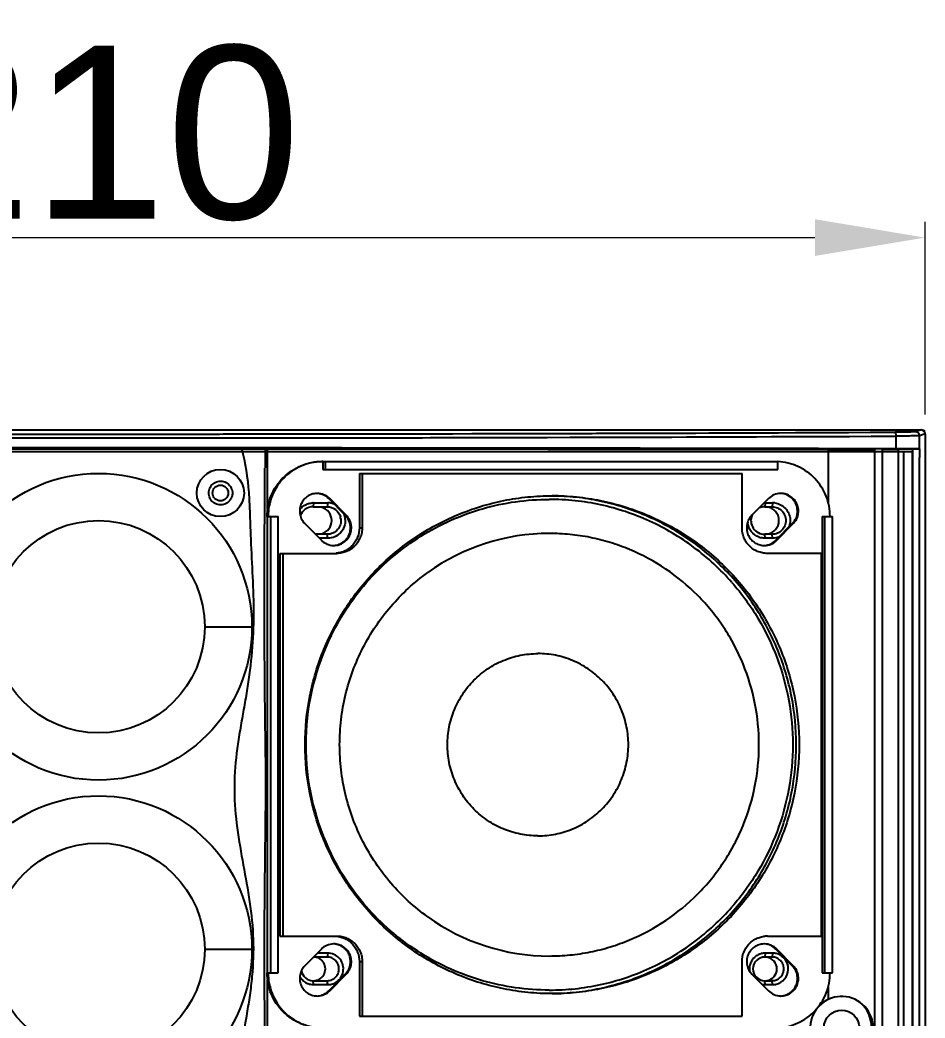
# Model space of a CAD drawing. Header units: millimetres. Extents: x -25011 to 3905, y -2 to 3370.
# Drawn here: x 1757 to 1872.1, y 872 to 998.9 of the extents above; entities that cross this region are included whole.
import ezdxf

# ---------------------------------------------------------------- set-up
doc = ezdxf.new("R2010")
doc.units = ezdxf.units.MM
doc.layers.add('02___PRT_ALL_AXES', color=7, linetype='Continuous')
doc.layers.add('dim', color=252, linetype='Continuous', lineweight=9)
doc.styles.get("Standard").update_dxf_attribs({"font": 'arial.ttf'})
doc.dimstyles.new('ISO-30', dxfattribs={"dimtxt": 22, "dimasz": 14, "dimexe": 2, "dimexo": 2, "dimgap": 2, "dimtad": 1, "dimtoh": 1, "dimdec": 1, "dimdsep": 46, "dimtxsty": 'Standard', "dimcen": 0, "dimclrd": 256, "dimclre": 256, "dimclrt": 256, "dimadec": 0, "dimazin": 0, "dimtfac": 1, "dimtdec": 1, "dimtmove": 0, "dimatfit": 3, "dimfxl": 1, "dimlwd": -1, "dimlwe": -1, "dimarcsym": 0})

# ---------------------------------------------------------------- blocks, each defined once
blk = doc.blocks.new('*D42')
at = {"layer": 'Defpoints', "color": 0, "transparency": 16777216}
for p in [(1872.09, 971.21), (1661.98, 946.74), (1872.09, 946.74)]:
    blk.add_point(p, dxfattribs=at)
at = {"layer": 'dim', "transparency": 16777216}
for p, q in [((1661.98, 948.74), (1661.98, 973.21)), ((1872.09, 948.74), (1872.09, 973.21)), ((1675.98, 971.21), (1858.09, 971.21))]:
    blk.add_line(p, q, dxfattribs=at)
for points in [[(1675.98, 973.55), (1675.98, 968.88), (1661.98, 971.21)], [(1858.09, 973.55), (1858.09, 968.88), (1872.09, 971.21)]]:
    blk.add_solid(points, dxfattribs=at)
at = {"layer": 'dim', "transparency": 16777216, "insert": (1767.04, 984.45), "char_height": 22, "attachment_point": 5}
blk.add_mtext('210', dxfattribs=at)

msp = doc.modelspace()

# ---------------------------------------------------------------- linework, layer by layer
at = {"color": 7, "linetype": 'Continuous'}
for p, q in [((1662.377, 946.767), (1871.588, 946.767)), ((1678.489, 946.767), (1871.588, 946.767)), ((1871.588, 946.767), (1870.866, 946.527)), ((1871.588, 946.767), (1870.866, 946.527)), ((1871.754, 946.738), (1871.983, 946.738)), ((1871.754, 946.738), (1871.983, 946.738)), ((1871.983, 946.738), (1871.983, 946.572)), ((1871.983, 946.738), (1871.983, 946.572)), ((1868.416, 944.356), (1868.416, 945.971)), ((1868.416, 944.356), (1868.416, 945.971)), ((1872.089, 946.268), (1871.366, 946.027)), ((1872.089, 946.268), (1871.366, 946.027)), ((1871.366, 944.349), (1871.366, 946.027)), ((1871.366, 944.324), (1871.366, 946.027)), ((1872.089, 946.268), (1872.089, 651.208)), ((1872.089, 946.268), (1872.089, 781.617)), ((1785.167, 944.421), (1748.798, 944.421)), ((1788.483, 944.36), (1788.183, 944.397)), ((1788.483, 936.654), (1788.483, 944.36)), ((1788.483, 944.36), (1859.771, 944.284)), ((1859.771, 944.284), (1859.771, 937.549)), ((1859.771, 944.284), (1865.661, 944.284)), ((1865.661, 944.31), (1865.661, 789.362)), ((1866.661, 788.205), (1866.661, 944.31)), ((1868.661, 944.267), (1866.661, 944.267)), ((1870.526, 944.324), (1868.661, 944.308)), ((1868.661, 944.308), (1868.661, 785.836)), ((1870.526, 653.151), (1870.526, 944.351)), ((1870.526, 783.565), (1870.526, 944.324)), ((1871.366, 944.324), (1871.379, 944.321)), ((1871.379, 944.348), (1871.379, 943.467)), ((1871.379, 944.321), (1871.379, 943.467)), ((1870.46, 943.988), (1663.505, 943.988)), ((1869.354, 943.988), (1869.354, 653.488)), ((1870.461, 943.988), (1870.461, 653.488)), ((1871.379, 943.467), (1871.379, 943.267)), ((1871.379, 943.467), (1871.379, 943.267)), ((1871.379, 654.009), (1871.379, 943.267)), ((1871.379, 782.507), (1871.379, 943.267)), ((1788.129, 939.74), (1788.15, 941.905)), ((1795.492, 942.738), (1795.492, 941.738)), ((1795.492, 942.738), (1853.365, 942.738)), ((1795.492, 941.738), (1853.365, 941.738)), ((1795.797, 942.738), (1795.797, 941.738)), ((1853.365, 941.738), (1853.365, 942.738)), ((1798.362, 935.906), (1796.256, 938.027)), ((1796.378, 938.027), (1796.256, 938.027)), ((1798.484, 935.906), (1796.378, 938.027)), ((1852.174, 938.027), (1850.069, 935.906)), ((1794.333, 937.488), (1794.272, 936.988)), ((1794.272, 936.988), (1796.072, 936.988)), ((1794.333, 937.488), (1796.133, 937.488)), ((1796.133, 937.488), (1796.072, 936.988)), ((1851.761, 937.488), (1851.7, 936.988)), ((1851.7, 936.988), (1852.647, 936.988)), ((1851.761, 937.488), (1852.708, 937.488)), ((1852.708, 937.488), (1852.647, 936.988)), ((1788.423, 935.738), (1788.423, 877.738)), ((1788.423, 935.738), (1789.842, 935.738)), ((1788.849, 935.738), (1788.849, 877.738)), ((1789.842, 877.738), (1789.842, 935.738)), ((1798.484, 935.906), (1798.362, 935.906)), ((1859.015, 935.738), (1859.015, 877.738)), ((1859.015, 935.738), (1860.312, 935.738)), ((1859.32, 935.738), (1859.32, 877.738)), ((1860.312, 877.738), (1860.312, 935.738)), ((1793.22, 934.845), (1795.325, 932.724)), ((1853.105, 932.724), (1855.21, 934.845)), ((1853.227, 932.724), (1855.332, 934.845)), ((1855.332, 934.845), (1855.21, 934.845)), ((1796.072, 933.488), (1794.567, 933.488)), ((1796.133, 932.988), (1795.063, 932.988)), ((1796.133, 932.988), (1796.072, 933.488)), ((1851.761, 932.988), (1851.7, 933.488)), ((1852.647, 933.488), (1851.7, 933.488)), ((1852.708, 932.988), (1851.761, 932.988)), ((1852.708, 932.988), (1852.647, 933.488)), ((1853.227, 932.724), (1853.105, 932.724)), ((1788.079, 925.237), (1788.101, 931.713)), ((1780.483, 921.738), (1786.482, 921.738)), ((1788.227, 906.662), (1788.137, 913.909)), ((1788.252, 903.569), (1788.227, 906.662)), ((1780.483, 880.738), (1786.482, 880.738)), ((1795.325, 880.752), (1793.22, 878.63)), ((1853.227, 880.752), (1853.105, 880.752)), ((1855.21, 878.63), (1853.105, 880.752)), ((1855.332, 878.63), (1853.227, 880.752)), ((1796.072, 879.738), (1794.333, 879.738)), ((1796.133, 880.238), (1794.815, 880.238)), ((1796.133, 880.238), (1796.072, 879.738)), ((1851.761, 880.238), (1851.7, 879.738)), ((1852.647, 879.738), (1851.7, 879.738)), ((1852.708, 880.238), (1851.761, 880.238)), ((1852.708, 880.238), (1852.647, 879.738)), ((1855.332, 878.63), (1855.21, 878.63)), ((1788.423, 877.738), (1789.842, 877.738)), ((1796.256, 875.448), (1798.362, 877.57)), ((1796.378, 875.448), (1798.484, 877.57)), ((1798.484, 877.57), (1798.362, 877.57)), ((1850.069, 877.57), (1852.174, 875.448)), ((1859.015, 877.738), (1860.312, 877.738)), ((1788.483, 832.333), (1788.483, 876.821)), ((1794.333, 876.238), (1794.272, 876.738)), ((1794.272, 876.738), (1796.072, 876.738)), ((1794.333, 876.238), (1796.133, 876.238)), ((1796.133, 876.238), (1796.072, 876.738)), ((1851.7, 876.738), (1852.647, 876.738)), ((1851.761, 876.238), (1851.7, 876.738)), ((1851.761, 876.238), (1852.708, 876.238)), ((1852.708, 876.238), (1852.647, 876.738)), ((1859.771, 875.927), (1859.771, 874.353)), ((1796.378, 875.448), (1796.256, 875.448)), ((1788.206, 867.609), (1788.14, 872.635))]:
    msp.add_line(p, q, dxfattribs=at)
for points in [[(1788.101, 931.713), (1788.118, 937.803), (1788.129, 939.74)], [(1788.137, 913.909), (1788.112, 916.242), (1788.093, 918.54), (1788.081, 920.808), (1788.077, 923.039), (1788.079, 925.237)], [(1788.14, 872.635), (1788.104, 875.82), (1788.084, 878.991), (1788.081, 882.105), (1788.098, 885.087), (1788.111, 886.481)]]:
    msp.add_lwpolyline(points, dxfattribs=at)
for centre, radius in [((1782.483, 938.738), 3), ((1766.983, 921.738), 19.5), ((1782.483, 938.738), 1), ((1766.983, 921.738), 13.5), ((1766.983, 880.738), 19.5), ((1766.983, 880.738), 13.5), ((1861.483, 870.738), 2.25)]:
    msp.add_circle(centre, radius, dxfattribs=at)
for centre, radius, start, end in [((1766.983, 22845.202), 21899.466, 269.7346189, 270.2653811), ((1766.983, 22789.369), 21843.133, 269.7342769, 270.2657231), ((1766.983, 22789.369), 21843.133, 269.7682561, 270.2657231), ((1766.983, 22845.202), 21899.466, 269.7693944, 270.2653811), ((1870.866, 946.027), 0.5, 0.01051, 89.91964), ((1870.866, 946.027), 0.5, 0.01051, 89.91964), ((2995.67, 931.596), 1207.555, 179.392628, 179.509596), ((1795.492, 935.875), 6.862, 90.00026, 91.0171), ((1794.799, 936.48), 2.207, 89.99825, 91.58191), ((1794.798, 936.461), 2.225, 44.73216, 89.96392), ((1794.675, 936.461), 2.226, 44.73957, 84.94625), ((1853.755, 936.461), 2.225, 91.61122, 135.26531), ((1853.753, 936.479), 2.207, 90.00272, 91.58618), ((1794.272, 935.238), 1.75, 90, 159.07487), ((1794.295, 935.622), 1.867, 88.84208, 91.59196), ((1796.132, 935.28), 2.208, 83.09277, 89.98141), ((1796.129, 935.252), 2.236, 68.43906, 83.10022), ((1851.7, 935.238), 1.75, 90, 113.97888), ((1851.723, 935.622), 1.867, 88.84208, 91.59196), ((1852.707, 935.28), 2.208, 83.09277, 89.98141), ((1796.035, 935.236), 1.773, 7.46876, 14.86799), ((1796.089, 935.235), 2.277, 3.38495, 21.33129), ((1851.7, 935.238), 1.75, 156.66423, 270), ((1796.906, 934.29), 2.225, 224.73469, 268.38878), ((1824.319, 907.074), 26.527, 90.02016, 125.69453), ((1851.774, 935.241), 2.257, 249.77647, 256.31099), ((1851.646, 934.29), 2.225, 270.03608, 315.26784), ((1851.524, 934.291), 2.226, 275.05375, 315.26043), ((1852.715, 935.189), 2.2, 290.11141, 291.61642), ((1796.905, 934.272), 2.207, 268.41382, 269.99728), ((1851.648, 934.272), 2.207, 268.41809, 270.00175), ((1824.629, 906.781), 31.284, 153.79186, 155.14698), ((1824.745, 906.738), 31.408, 155.16434, 204.83566), ((1824.629, 906.694), 31.284, 204.85302, 206.20814), ((1824.319, 906.402), 26.527, 234.30547, 269.97984), ((1796.906, 879.185), 2.225, 91.61122, 135.26531), ((1796.905, 879.204), 2.207, 90.00272, 91.58618), ((1851.648, 879.204), 2.207, 89.99825, 91.58191), ((1851.646, 879.186), 2.225, 44.73216, 89.96392), ((1851.524, 879.185), 2.226, 44.73957, 84.94625), ((1851.7, 878.238), 1.5, 90, 270), ((1852.706, 878.256), 1.982, 76.46616, 89.94278), ((1851.774, 878.237), 2.013, 183.56486, 189.17678), ((1852.669, 878.238), 2.024, 356.68567, 9.88222), ((1794.272, 878.238), 1.5, 188.38734, 270), ((1796.128, 878.223), 1.986, 283.59389, 330.27321), ((1794.302, 877.903), 1.665, 268.07638, 271.08287), ((1796.131, 878.22), 1.982, 270.05728, 283.53239), ((1851.73, 877.903), 1.665, 268.07638, 271.08287), ((1852.706, 878.22), 1.982, 270.05728, 283.53239), ((1794.799, 876.996), 2.207, 268.41809, 270.00175), ((1794.798, 877.014), 2.225, 270.03608, 315.26784), ((1794.675, 877.015), 2.226, 275.05375, 315.26043), ((1853.755, 877.014), 2.225, 224.73469, 268.38878), ((1853.753, 876.996), 2.207, 268.41382, 269.99728), ((1861.483, 870.738), 4, 144.03264, 136.54623), ((1860.996, 870.735), 4.308, 359.96372, 48.60736)]:
    msp.add_arc(centre, radius, start, end, dxfattribs=at)
for centre, major_axis, ratio, start_param, end_param in [((1871.588, 946.267), (0.475, 0.158), 0.9984779, -0.3210504, 1.2488326), ((1871.588, 946.267), (0.475, 0.158), 0.9984779, -0.3210504, 1.2488326), ((1766.983, 941.083), (388.5, 0), 0.0087269, 1.2987351, 1.8428576), ((1766.983, 941.083), (388.5, 0), 0.0087269, 1.3066463, 1.7979872), ((1867.371, 944.322), (4, 0), 0.0087269, 0.0523599, 1.3066463), ((1870.88, 944.321), (0.5, 0), 0.0087269, 0.0523599, 2.3561945), ((1794.873, 935.238), (1.763, 0), 0.9925462, -1.3048311, 1.3048311), ((1851.748, 935.238), (1.763, 0), 0.9925462, 4.8475433, 7.7188273), ((1794.32, 878.238), (-1.511, 0), 0.9925462, 7.8539816, 10.9955743), ((1851.748, 878.238), (-1.511, 0), 0.9925462, 7.9907049, 10.858851)]:
    msp.add_ellipse(centre, major_axis=major_axis, ratio=ratio, start_param=start_param, end_param=end_param, dxfattribs=at)
msp.add_open_spline([(1678.489, 946.767), (1684.825, 931.395), (1704.514, 888.768), (1755.198, 834.694), (1830.645, 825.866), (1859.731, 797.183), (1872.089, 781.617)], degree=3, knots=[26.4710258, 26.4710258, 26.4710258, 26.4710258, 76.4339837, 167.3124794, 232.9894583, 291.0345619, 291.0345619, 291.0345619, 291.0345619])
for points, knots in [([(1870.866, 946.527), (1870.844, 946.519), (1870.766, 946.517), (1870.613, 946.505), (1870.379, 946.499), (1870.071, 946.49), (1869.698, 946.484), (1869.095, 946.476), (1868.618, 946.472), (1868.285, 946.471)], [0, 0, 0, 0, 0.027978, 0.0883193, 0.1796747, 0.299762, 0.445615, 0.613697, 1, 1, 1, 1]), ([(1870.866, 946.527), (1870.844, 946.519), (1870.766, 946.517), (1870.613, 946.505), (1870.379, 946.499), (1870.071, 946.49), (1869.698, 946.484), (1869.095, 946.476), (1868.618, 946.472), (1868.285, 946.471)], [0, 0, 0, 0, 0.027978, 0.0883193, 0.1796747, 0.299762, 0.445615, 0.613697, 1, 1, 1, 1]), ([(1868.416, 945.971), (1868.415, 946.089), (1868.4, 946.25), (1868.351, 946.414), (1868.306, 946.47), (1868.285, 946.471)], [0, 0, 0, 0, 0.6614319, 0.8802085, 1, 1, 1, 1]), ([(1868.416, 945.971), (1868.415, 946.089), (1868.4, 946.25), (1868.351, 946.414), (1868.306, 946.47), (1868.285, 946.471)], [0, 0, 0, 0, 0.6614319, 0.8802085, 1, 1, 1, 1]), ([(1871.366, 946.027), (1871.339, 946.019), (1871.251, 946.017), (1871.076, 946.005), (1870.808, 945.999), (1870.457, 945.99), (1870.03, 945.984), (1869.341, 945.976), (1868.796, 945.973), (1868.416, 945.971)], [0, 0, 0, 0, 0.0279209, 0.0882511, 0.1796046, 0.2996972, 0.4455625, 0.6136601, 1, 1, 1, 1]), ([(1871.366, 946.027), (1871.339, 946.019), (1871.251, 946.017), (1871.076, 946.005), (1870.808, 945.999), (1870.457, 945.99), (1870.03, 945.984), (1869.341, 945.976), (1868.796, 945.973), (1868.416, 945.971)], [0, 0, 0, 0, 0.0279209, 0.0882511, 0.1796046, 0.2996972, 0.4455625, 0.6136601, 1, 1, 1, 1]), ([(1785.167, 944.421), (1785.536, 944.421), (1786.222, 944.42), (1787.034, 944.417), (1787.574, 944.411), (1787.862, 944.408), (1788.055, 944.402), (1788.152, 944.401), (1788.183, 944.397)], [0, 0, 0, 0, 0.3666879, 0.6826777, 0.8075307, 0.9041456, 0.9690797, 1, 1, 1, 1]), ([(1788.423, 935.738), (1788.423, 936.195), (1788.512, 937.112), (1788.91, 938.433), (1789.556, 939.651), (1790.425, 940.719), (1791.485, 941.595), (1792.694, 942.246), (1794.005, 942.647), (1794.916, 942.738), (1795.37, 942.738)], [0, 0, 0, 0, 0.1254582, 0.2508469, 0.3761068, 0.5011984, 0.6261076, 0.750848, 0.875459, 1, 1, 1, 1]), ([(1795.37, 942.737), (1794.921, 942.729), (1794.022, 942.625), (1792.731, 942.209), (1791.544, 941.551), (1790.505, 940.674), (1789.653, 939.612), (1789.021, 938.404), (1788.632, 937.097), (1788.544, 936.19), (1788.544, 935.738)], [0, 0, 0, 0, 0.1245559, 0.2491629, 0.3739065, 0.4988173, 0.6239089, 0.7491654, 0.8745494, 1, 1, 1, 1]), ([(1860.008, 935.738), (1860.008, 936.182), (1859.923, 937.074), (1859.547, 938.361), (1858.936, 939.553), (1858.111, 940.607), (1857.102, 941.484), (1855.947, 942.152), (1854.686, 942.587), (1853.806, 942.711), (1853.364, 942.731)], [0, 0, 0, 0, 0.1254399, 0.250818, 0.3760701, 0.5011626, 0.6260768, 0.7508258, 0.8754305, 1, 1, 1, 1]), ([(1781.005, 938.738), (1781.005, 938.809), (1781.025, 939.1), (1781.134, 939.385), (1781.256, 939.569)], [0, 0, 0, 0, 0.244575, 1, 1, 1, 1]), ([(1781.256, 939.569), (1781.394, 939.776), (1781.775, 940.119), (1782.508, 940.296), (1783.241, 940.118), (1783.622, 939.774), (1783.76, 939.565)], [0, 0, 0, 0, 0.2550482, 0.4993296, 0.7442419, 1, 1, 1, 1]), ([(1783.76, 939.565), (1783.801, 939.503), (1783.944, 939.249), (1784.01, 938.954), (1784.009, 938.738)], [0, 0, 0, 0, 0.2573778, 1, 1, 1, 1]), ([(1781.254, 937.91), (1781.213, 937.973), (1781.071, 938.226), (1781.005, 938.522), (1781.005, 938.738)], [0, 0, 0, 0, 0.257401, 1, 1, 1, 1]), ([(1783.758, 937.907), (1783.62, 937.7), (1783.24, 937.357), (1782.507, 937.179), (1781.773, 937.357), (1781.392, 937.702), (1781.254, 937.91)], [0, 0, 0, 0, 0.2550182, 0.4992901, 0.74421, 1, 1, 1, 1]), ([(1784.01, 938.738), (1784.01, 938.666), (1783.989, 938.375), (1783.88, 938.091), (1783.758, 937.907)], [0, 0, 0, 0, 0.244597, 1, 1, 1, 1]), ([(1786.083, 938.787), (1786.141, 937.996), (1786.214, 936.412), (1786.313, 933.241), (1786.493, 929.281), (1786.754, 924.529), (1786.651, 919.766), (1786.205, 915.822), (1785.703, 912.69), (1785.281, 910.349), (1784.87, 908.005), (1784.415, 904.865), (1784.133, 900.896), (1784.546, 896.14), (1785.382, 891.455), (1786.254, 886.777), (1786.766, 882.034), (1786.615, 878.058), (1786.234, 874.907), (1785.718, 871.776), (1784.97, 867.883), (1784.521, 864.738), (1784.389, 863.158)], [0, 0, 0, 0, 0.0312452, 0.062495, 0.1249829, 0.1874722, 0.2499684, 0.3124585, 0.3437102, 0.37495, 0.4061926, 0.4374681, 0.4999653, 0.5624625, 0.6249702, 0.6874845, 0.7499712, 0.8124904, 0.8437582, 0.8749967, 0.937516, 1, 1, 1, 1]), ([(1794.738, 938.685), (1794.522, 938.679), (1794.089, 938.603), (1793.502, 938.307), (1793.023, 937.853), (1792.695, 937.28), (1792.543, 936.637), (1792.581, 935.976), (1792.805, 935.354), (1793.067, 934.999), (1793.22, 934.845)], [0, 0, 0, 0, 0.1244526, 0.2490655, 0.37393, 0.4990555, 0.6243642, 0.7497238, 0.8749647, 1, 1, 1, 1]), ([(1796.561, 920.597), (1797.196, 921.889), (1798.648, 924.386), (1801.318, 927.792), (1804.43, 930.793), (1807.925, 933.332), (1811.735, 935.359), (1815.786, 936.835), (1820.001, 937.733), (1822.869, 937.934), (1824.3, 937.934)], [0, 0, 0, 0, 0.1253976, 0.2506746, 0.3758228, 0.5008433, 0.625748, 0.7505556, 0.8752967, 1, 1, 1, 1]), ([(1847.533, 927.36), (1846.81, 928.187), (1845.276, 929.765), (1842.738, 931.872), (1839.993, 933.698), (1837.072, 935.221), (1834.007, 936.423), (1830.833, 937.291), (1827.585, 937.816), (1825.395, 937.934), (1824.3, 937.934)], [0, 0, 0, 0, 0.1252844, 0.25047, 0.37556, 0.5005641, 0.6254947, 0.7503571, 0.8752043, 1, 1, 1, 1]), ([(1855.332, 934.845), (1855.487, 935.001), (1855.686, 935.272), (1855.863, 935.676), (1855.981, 936.102), (1856.008, 936.66), (1855.873, 937.202), (1855.676, 937.597), (1855.423, 937.958), (1855.012, 938.334), (1854.412, 938.621), (1853.972, 938.686), (1853.753, 938.686)], [0, 0, 0, 0, 0.1249597, 0.1876954, 0.2504614, 0.375744, 0.5009697, 0.5636862, 0.6263429, 0.7511125, 0.8756318, 1, 1, 1, 1]), ([(1855.21, 934.845), (1855.359, 934.995), (1855.616, 935.34), (1855.841, 935.943), (1855.89, 936.586), (1855.758, 937.216), (1855.457, 937.784), (1855.009, 938.245), (1854.452, 938.562), (1854.035, 938.659), (1853.825, 938.678)], [0, 0, 0, 0, 0.1250156, 0.2502365, 0.3755786, 0.5008827, 0.6260198, 0.7509076, 0.8755426, 1, 1, 1, 1]), ([(1792.572, 936.639), (1792.7, 936.8), (1793.006, 937.09), (1793.378, 937.284), (1793.573, 937.356)], [0, 0, 0, 0, 0.4983042, 1, 1, 1, 1]), ([(1793.573, 937.356), (1793.628, 937.376), (1793.845, 937.446), (1794.073, 937.483), (1794.243, 937.487)], [0, 0, 0, 0, 0.2537103, 1, 1, 1, 1]), ([(1796.072, 936.988), (1796.444, 936.988), (1797.212, 936.73), (1797.653, 936.052), (1797.749, 935.691)], [0, 0, 0, 0, 0.4989524, 1, 1, 1, 1]), ([(1852.647, 936.988), (1852.873, 936.988), (1853.33, 936.896), (1853.908, 936.507), (1854.294, 935.924), (1854.429, 935.238), (1854.294, 934.551), (1853.908, 933.969), (1853.33, 933.579), (1852.873, 933.488), (1852.647, 933.488)], [0, 0, 0, 0, 0.1245668, 0.2493883, 0.3745681, 0.5, 0.6254317, 0.7506113, 0.8754329, 1, 1, 1, 1]), ([(1852.972, 937.472), (1853.229, 937.441), (1853.736, 937.287), (1854.367, 936.81), (1854.801, 936.146), (1854.922, 935.629), (1854.937, 935.37)], [0, 0, 0, 0, 0.2493832, 0.4989695, 0.74926, 1, 1, 1, 1]), ([(1797.794, 935.466), (1797.826, 935.222), (1797.785, 934.714), (1797.418, 934.05), (1796.812, 933.595), (1796.316, 933.488), (1796.072, 933.488)], [0, 0, 0, 0, 0.2508439, 0.5012715, 0.7508967, 1, 1, 1, 1]), ([(1798.362, 935.37), (1798.379, 935.067), (1798.291, 934.447), (1797.804, 933.652), (1797.044, 933.114), (1796.434, 932.988), (1796.133, 932.988)], [0, 0, 0, 0, 0.2508571, 0.5012501, 0.7508583, 1, 1, 1, 1]), ([(1796.904, 932.065), (1797.123, 932.065), (1797.563, 932.131), (1798.164, 932.417), (1798.575, 932.793), (1798.827, 933.154), (1799.024, 933.549), (1799.159, 934.091), (1799.132, 934.649), (1799.015, 935.076), (1798.837, 935.479), (1798.638, 935.75), (1798.484, 935.906)], [0, 0, 0, 0, 0.1243682, 0.2488875, 0.3736571, 0.4363138, 0.4990303, 0.624256, 0.7495386, 0.8123046, 0.8750403, 1, 1, 1, 1]), ([(1796.977, 932.073), (1797.186, 932.092), (1797.603, 932.19), (1798.161, 932.506), (1798.608, 932.967), (1798.909, 933.535), (1799.041, 934.166), (1798.992, 934.808), (1798.768, 935.411), (1798.511, 935.756), (1798.362, 935.906)], [0, 0, 0, 0, 0.1244574, 0.2490924, 0.3739802, 0.4991173, 0.6244214, 0.7497635, 0.8749844, 1, 1, 1, 1]), ([(1850.069, 935.906), (1849.916, 935.752), (1849.653, 935.397), (1849.429, 934.775), (1849.391, 934.115), (1849.543, 933.471), (1849.872, 932.898), (1850.351, 932.444), (1850.938, 932.148), (1851.371, 932.072), (1851.587, 932.066)], [0, 0, 0, 0, 0.1250353, 0.2502762, 0.3756358, 0.5009445, 0.62607, 0.7509345, 0.8755474, 1, 1, 1, 1]), ([(1850.993, 933.123), (1850.603, 933.267), (1849.887, 933.779), (1849.564, 934.599), (1849.522, 935.011)], [0, 0, 0, 0, 0.5014902, 1, 1, 1, 1]), ([(1824.31, 879.875), (1825.182, 879.875), (1826.928, 879.962), (1829.52, 880.349), (1832.063, 880.991), (1835.351, 882.176), (1839.221, 884.26), (1842.61, 887.064), (1844.954, 889.67), (1846.515, 891.79), (1847.862, 894.055), (1849.355, 897.236), (1850.629, 901.465), (1851.144, 906.738), (1850.629, 912.01), (1849.355, 916.24), (1847.862, 919.42), (1846.515, 921.685), (1844.954, 923.806), (1842.61, 926.411), (1839.221, 929.216), (1835.351, 931.299), (1832.063, 932.485), (1829.52, 933.127), (1826.928, 933.514), (1825.182, 933.6), (1824.31, 933.6)], [0, 0, 0, 0, 0.0311482, 0.0623107, 0.0934745, 0.1246527, 0.1869854, 0.2494022, 0.2806826, 0.3119854, 0.3433094, 0.3746524, 0.4373088, 0.5, 0.5626912, 0.6253476, 0.6566906, 0.6880146, 0.7193174, 0.7505978, 0.8130146, 0.8753473, 0.9065255, 0.9376893, 0.9688518, 1, 1, 1, 1]), ([(1808.841, 884.858), (1807.98, 885.476), (1806.329, 886.817), (1804.11, 889.108), (1802.175, 891.648), (1800.554, 894.402), (1799.269, 897.33), (1798.337, 900.391), (1797.773, 903.542), (1797.584, 906.738), (1797.773, 909.934), (1798.337, 913.084), (1799.269, 916.145), (1800.554, 919.074), (1802.175, 921.827), (1804.11, 924.368), (1806.329, 926.659), (1807.98, 927.999), (1808.841, 928.617)], [0, 0, 0, 0, 0.0623344, 0.1247243, 0.1871686, 0.2496645, 0.3122053, 0.3747822, 0.4373846, 0.5, 0.5626154, 0.6252178, 0.6877947, 0.7503355, 0.8128314, 0.8752757, 0.9376656, 1, 1, 1, 1]), ([(1847.533, 927.36), (1848.765, 925.952), (1850.979, 922.904), (1853.426, 917.817), (1854.928, 912.368), (1855.433, 906.738), (1854.928, 901.107), (1853.426, 895.659), (1850.979, 890.571), (1848.765, 887.524), (1847.533, 886.116)], [0, 0, 0, 0, 0.1248435, 0.2498149, 0.3748819, 0.5, 0.6251182, 0.7501852, 0.8751565, 1, 1, 1, 1]), ([(1822.858, 895.149), (1822.107, 895.149), (1820.975, 895.262), (1819.514, 895.631), (1818.095, 896.142), (1816.426, 897.041), (1814.964, 898.251), (1813.953, 899.375), (1813.055, 900.594), (1812.163, 902.276), (1811.505, 904.463), (1811.282, 906.738), (1811.505, 909.013), (1812.163, 911.2), (1813.055, 912.882), (1813.953, 914.101), (1814.964, 915.225), (1816.426, 916.435), (1818.095, 917.334), (1819.514, 917.845), (1820.975, 918.214), (1822.107, 918.326), (1822.858, 918.326)], [0, 0, 0, 0, 0.0622535, 0.0934288, 0.1246138, 0.1869659, 0.2494014, 0.280691, 0.3120035, 0.3746144, 0.4372899, 0.5, 0.5627101, 0.6253856, 0.6879965, 0.719309, 0.7505986, 0.8130341, 0.8753862, 0.9065712, 0.9377465, 1, 1, 1, 1]), ([(1822.858, 895.149), (1823.61, 895.149), (1824.742, 895.262), (1826.203, 895.631), (1827.622, 896.142), (1829.291, 897.041), (1830.753, 898.251), (1831.764, 899.375), (1832.662, 900.594), (1833.554, 902.276), (1834.212, 904.463), (1834.435, 906.738), (1834.212, 909.013), (1833.554, 911.2), (1832.662, 912.882), (1831.764, 914.101), (1830.753, 915.225), (1829.291, 916.435), (1827.622, 917.334), (1826.203, 917.845), (1824.742, 918.214), (1823.61, 918.326), (1822.858, 918.326)], [0, 0, 0, 0, 0.0622535, 0.0934288, 0.1246138, 0.1869659, 0.2494014, 0.280691, 0.3120035, 0.3746144, 0.4372899, 0.5, 0.5627101, 0.6253856, 0.6879965, 0.719309, 0.7505986, 0.8130341, 0.8753862, 0.9065712, 0.9377465, 1, 1, 1, 1]), ([(1788.113, 886.482), (1788.123, 887.905), (1788.18, 893.597), (1788.263, 899.29), (1788.261, 903.561)], [0, 0, 0, 0, 0.2498055, 1, 1, 1, 1]), ([(1824.3, 875.542), (1822.869, 875.542), (1820.001, 875.743), (1815.786, 876.64), (1811.735, 878.117), (1807.925, 880.144), (1804.43, 882.682), (1801.318, 885.684), (1798.648, 889.089), (1797.196, 891.587), (1796.561, 892.878)], [0, 0, 0, 0, 0.1247033, 0.2494444, 0.374252, 0.4991567, 0.6241772, 0.7493254, 0.8746024, 1, 1, 1, 1]), ([(1824.3, 875.542), (1825.395, 875.542), (1827.585, 875.659), (1830.833, 876.184), (1834.007, 877.053), (1837.072, 878.255), (1839.993, 879.778), (1842.738, 881.603), (1845.276, 883.711), (1846.81, 885.289), (1847.533, 886.116)], [0, 0, 0, 0, 0.1247957, 0.2496429, 0.3745053, 0.4994359, 0.62444, 0.74953, 0.8747156, 1, 1, 1, 1]), ([(1798.484, 877.57), (1798.638, 877.725), (1798.837, 877.996), (1799.015, 878.4), (1799.132, 878.826), (1799.159, 879.384), (1799.024, 879.926), (1798.827, 880.321), (1798.575, 880.683), (1798.164, 881.058), (1797.563, 881.345), (1797.123, 881.411), (1796.904, 881.411)], [0, 0, 0, 0, 0.1249597, 0.1876954, 0.2504614, 0.375744, 0.5009697, 0.5636862, 0.6263429, 0.7511125, 0.8756318, 1, 1, 1, 1]), ([(1798.362, 877.57), (1798.511, 877.72), (1798.768, 878.065), (1798.992, 878.667), (1799.041, 879.31), (1798.909, 879.94), (1798.608, 880.509), (1798.161, 880.97), (1797.603, 881.286), (1797.186, 881.384), (1796.977, 881.402)], [0, 0, 0, 0, 0.1250156, 0.2502365, 0.3755786, 0.5008827, 0.6260198, 0.7509076, 0.8755426, 1, 1, 1, 1]), ([(1851.587, 881.41), (1851.371, 881.404), (1850.938, 881.328), (1850.351, 881.031), (1849.872, 880.577), (1849.543, 880.005), (1849.391, 879.361), (1849.429, 878.7), (1849.653, 878.079), (1849.916, 877.724), (1850.069, 877.57)], [0, 0, 0, 0, 0.1244526, 0.2490655, 0.37393, 0.4990555, 0.6243642, 0.7497238, 0.8749647, 1, 1, 1, 1]), ([(1796.072, 876.738), (1796.265, 876.738), (1796.657, 876.816), (1797.152, 877.15), (1797.483, 877.649), (1797.599, 878.238), (1797.483, 878.826), (1797.152, 879.325), (1796.657, 879.659), (1796.265, 879.738), (1796.072, 879.738)], [0, 0, 0, 0, 0.1245672, 0.2493888, 0.3745683, 0.5, 0.6254318, 0.7506115, 0.8754327, 1, 1, 1, 1]), ([(1798.114, 878.121), (1798.13, 878.39), (1798.051, 878.94), (1797.618, 879.647), (1796.943, 880.125), (1796.4, 880.238), (1796.133, 880.238)], [0, 0, 0, 0, 0.2508572, 0.5012508, 0.7508581, 1, 1, 1, 1]), ([(1850.868, 880.026), (1850.693, 879.938), (1850.367, 879.713), (1850.002, 879.247), (1849.785, 878.699), (1849.753, 878.306), (1849.765, 878.112)], [0, 0, 0, 0, 0.2519014, 0.5013426, 0.750505, 1, 1, 1, 1]), ([(1852.647, 876.738), (1852.84, 876.738), (1853.233, 876.816), (1853.727, 877.15), (1854.058, 877.649), (1854.174, 878.238), (1854.058, 878.826), (1853.727, 879.325), (1853.233, 879.659), (1852.84, 879.738), (1852.647, 879.738)], [0, 0, 0, 0, 0.1245672, 0.2493888, 0.3745683, 0.5, 0.6254318, 0.7506115, 0.8754327, 1, 1, 1, 1]), ([(1854.663, 878.585), (1854.597, 878.96), (1854.24, 879.688), (1853.539, 880.094), (1853.17, 880.183)], [0, 0, 0, 0, 0.5009711, 1, 1, 1, 1]), ([(1793.22, 878.63), (1793.067, 878.476), (1792.805, 878.121), (1792.581, 877.5), (1792.543, 876.839), (1792.695, 876.195), (1793.023, 875.623), (1793.502, 875.169), (1794.089, 874.872), (1794.522, 874.796), (1794.738, 874.79)], [0, 0, 0, 0, 0.1250353, 0.2502762, 0.3756358, 0.5009445, 0.62607, 0.7509345, 0.8755474, 1, 1, 1, 1]), ([(1853.169, 876.293), (1853.574, 876.39), (1854.341, 876.863), (1854.665, 877.703), (1854.689, 878.121)], [0, 0, 0, 0, 0.4989616, 1, 1, 1, 1]), ([(1853.753, 874.789), (1853.972, 874.789), (1854.412, 874.855), (1855.012, 875.141), (1855.423, 875.517), (1855.676, 875.879), (1855.873, 876.274), (1856.008, 876.816), (1855.981, 877.374), (1855.863, 877.8), (1855.686, 878.204), (1855.487, 878.474), (1855.332, 878.63)], [0, 0, 0, 0, 0.1243682, 0.2488875, 0.3736571, 0.4363138, 0.4990303, 0.624256, 0.7495386, 0.8123046, 0.8750403, 1, 1, 1, 1]), ([(1853.825, 874.798), (1854.035, 874.816), (1854.452, 874.914), (1855.009, 875.23), (1855.457, 875.691), (1855.758, 876.26), (1855.89, 876.89), (1855.841, 877.533), (1855.616, 878.135), (1855.359, 878.48), (1855.21, 878.63)], [0, 0, 0, 0, 0.1244574, 0.2490924, 0.3739802, 0.4991173, 0.6244214, 0.7497635, 0.8749844, 1, 1, 1, 1]), ([(1795.37, 870.738), (1794.916, 870.738), (1794.005, 870.828), (1792.694, 871.229), (1791.485, 871.881), (1790.425, 872.757), (1789.556, 873.824), (1788.91, 875.042), (1788.512, 876.363), (1788.423, 877.28), (1788.423, 877.738)], [0, 0, 0, 0, 0.124541, 0.249152, 0.3738924, 0.4988016, 0.6238932, 0.7491531, 0.8745418, 1, 1, 1, 1]), ([(1788.544, 877.738), (1788.544, 877.286), (1788.632, 876.379), (1789.021, 875.071), (1789.653, 873.864), (1790.505, 872.801), (1791.544, 871.925), (1792.731, 871.266), (1794.022, 870.851), (1794.921, 870.747), (1795.37, 870.739)], [0, 0, 0, 0, 0.1254506, 0.2508346, 0.3760911, 0.5011827, 0.6260935, 0.7508371, 0.8754441, 1, 1, 1, 1]), ([(1792.578, 877.279), (1792.676, 877.099), (1792.929, 876.768), (1793.272, 876.531), (1793.456, 876.441)], [0, 0, 0, 0, 0.4995755, 1, 1, 1, 1]), ([(1853.364, 870.745), (1853.806, 870.764), (1854.686, 870.888), (1855.947, 871.324), (1857.102, 871.992), (1858.111, 872.869), (1858.936, 873.923), (1859.547, 875.115), (1859.923, 876.402), (1860.008, 877.293), (1860.008, 877.738)], [0, 0, 0, 0, 0.1245695, 0.2491742, 0.3739232, 0.4988374, 0.6239299, 0.749182, 0.8745601, 1, 1, 1, 1]), ([(1793.456, 876.441), (1793.519, 876.41), (1793.77, 876.303), (1794.043, 876.245), (1794.246, 876.238)], [0, 0, 0, 0, 0.2560869, 1, 1, 1, 1])]:
    msp.add_open_spline(points, degree=3, knots=knots, dxfattribs=at)
msp.add_open_spline([(1679.489, 944.356), (1719.774, 944.356), (1760.059, 944.356), (1800.344, 944.356)], degree=3)
for points in [[(1785.167, 944.421), (1785.663, 942.585), (1785.943, 940.685), (1786.083, 938.787)], [(1854.937, 935.37), (1854.956, 935.047), (1854.903, 934.713), (1854.785, 934.412)], [(1851.761, 932.988), (1851.586, 932.985), (1851.41, 933.006), (1851.239, 933.048)], [(1853.471, 933.123), (1853.229, 933.035), (1852.966, 932.988), (1852.708, 932.988)], [(1851.301, 880.186), (1851.151, 880.149), (1851.005, 880.095), (1850.868, 880.026)], [(1851.761, 880.238), (1851.607, 880.241), (1851.451, 880.222), (1851.301, 880.186)], [(1797.852, 877.238), (1798.004, 877.504), (1798.096, 877.814), (1798.114, 878.121)], [(1851.346, 876.28), (1851.454, 876.256), (1851.564, 876.242), (1851.674, 876.238)]]:
    msp.add_open_spline(points, degree=3, dxfattribs=at)
at = {"layer": '02___PRT_ALL_AXES', "color": 7, "linetype": 'Continuous'}
for p, q in [((1800.155, 941.238), (1800.155, 934.315)), ((1800.155, 941.238), (1848.812, 941.238)), ((1800.52, 941.238), (1800.52, 934.315)), ((1848.812, 934.315), (1848.812, 941.238)), ((1800.155, 934.315), (1800.52, 934.315)), ((1790.058, 931.065), (1790.058, 882.411)), ((1790.058, 931.065), (1797.294, 931.065)), ((1790.423, 931.065), (1790.423, 882.411)), ((1858.909, 931.065), (1852.038, 931.065)), ((1858.909, 882.411), (1858.909, 931.065)), ((1790.058, 882.411), (1797.294, 882.411)), ((1852.038, 882.411), (1858.909, 882.411)), ((1800.155, 879.161), (1800.155, 872.238)), ((1800.155, 879.161), (1800.52, 879.161)), ((1800.52, 879.161), (1800.52, 872.238)), ((1848.812, 872.238), (1848.812, 879.161)), ((1800.155, 872.238), (1848.812, 872.238))]:
    msp.add_line(p, q, dxfattribs=at)
msp.add_arc((1852.038, 879.216), 3.194, 90.00768, 95.12026, dxfattribs=at)
for points, knots in [([(1824.666, 875.089), (1823.639, 875.089), (1821.582, 875.191), (1818.528, 875.647), (1815.532, 876.403), (1811.658, 877.8), (1807.097, 880.255), (1803.105, 883.559), (1800.344, 886.628), (1798.504, 889.127), (1796.917, 891.796), (1795.158, 895.543), (1793.657, 900.526), (1793.051, 906.738), (1793.657, 912.95), (1795.158, 917.933), (1796.917, 921.68), (1798.504, 924.348), (1800.344, 926.847), (1803.105, 929.917), (1807.097, 933.221), (1811.658, 935.676), (1815.532, 937.072), (1818.528, 937.829), (1821.582, 938.285), (1823.639, 938.387), (1824.666, 938.387)], [0, 0, 0, 0, 0.0311471, 0.0623109, 0.0934747, 0.1246525, 0.1869854, 0.2494022, 0.2806826, 0.3119854, 0.3433093, 0.3746524, 0.4373088, 0.5, 0.5626912, 0.6253476, 0.6566907, 0.6880146, 0.7193174, 0.7505978, 0.8130146, 0.8753475, 0.9065253, 0.9376891, 0.9688529, 1, 1, 1, 1]), ([(1824.666, 938.387), (1825.693, 938.387), (1827.75, 938.285), (1830.805, 937.829), (1833.8, 937.072), (1837.674, 935.676), (1842.235, 933.221), (1846.227, 929.917), (1848.988, 926.847), (1850.828, 924.348), (1852.415, 921.68), (1854.174, 917.933), (1855.675, 912.95), (1856.281, 906.738), (1855.675, 900.526), (1854.174, 895.543), (1852.415, 891.796), (1850.828, 889.127), (1848.988, 886.628), (1846.227, 883.559), (1842.235, 880.255), (1837.674, 877.8), (1833.8, 876.403), (1830.805, 875.647), (1827.75, 875.191), (1825.693, 875.089), (1824.666, 875.089)], [0, 0, 0, 0, 0.0311471, 0.0623109, 0.0934747, 0.1246525, 0.1869854, 0.2494022, 0.2806826, 0.3119854, 0.3433093, 0.3746524, 0.4373088, 0.5, 0.5626912, 0.6253476, 0.6566907, 0.6880146, 0.7193174, 0.7505978, 0.8130146, 0.8753475, 0.9065253, 0.9376891, 0.9688529, 1, 1, 1, 1]), ([(1824.666, 875.091), (1825.686, 875.103), (1827.726, 875.227), (1830.753, 875.712), (1833.719, 876.492), (1837.552, 877.914), (1842.058, 880.387), (1845.999, 883.692), (1848.724, 886.754), (1850.538, 889.243), (1852.102, 891.898), (1853.837, 895.623), (1855.315, 900.572), (1855.913, 906.738), (1855.315, 912.904), (1853.837, 917.853), (1852.102, 921.578), (1850.538, 924.233), (1848.724, 926.722), (1845.999, 929.784), (1842.058, 933.089), (1837.552, 935.562), (1833.719, 936.983), (1830.753, 937.763), (1827.726, 938.248), (1825.686, 938.373), (1824.666, 938.385)], [0, 0, 0, 0, 0.0311509, 0.0623118, 0.0934752, 0.1246537, 0.1869879, 0.2494063, 0.2806865, 0.3119891, 0.3433126, 0.3746548, 0.4373103, 0.5, 0.5626897, 0.6253452, 0.6566874, 0.6880109, 0.7193135, 0.7505937, 0.8130121, 0.8753463, 0.9065248, 0.9376882, 0.9688491, 1, 1, 1, 1]), ([(1800.155, 934.315), (1800.155, 933.916), (1800.006, 933.111), (1799.469, 932.243), (1798.878, 931.702), (1798.367, 931.385), (1797.806, 931.168), (1797.412, 931.095), (1797.213, 931.078)], [0, 0, 0, 0, 0.2502724, 0.5000463, 0.6252359, 0.7502361, 0.875122, 1, 1, 1, 1]), ([(1800.52, 934.315), (1800.52, 934.103), (1800.479, 933.677), (1800.294, 933.064), (1799.994, 932.498), (1799.59, 932.002), (1799.099, 931.596), (1798.537, 931.293), (1797.928, 931.107), (1797.505, 931.065), (1797.294, 931.065)], [0, 0, 0, 0, 0.1254195, 0.250865, 0.3761011, 0.5011985, 0.6261133, 0.75083, 0.8754974, 1, 1, 1, 1]), ([(1852.038, 931.065), (1851.827, 931.065), (1851.404, 931.107), (1850.795, 931.293), (1850.234, 931.596), (1849.742, 932.002), (1849.338, 932.498), (1849.038, 933.064), (1848.854, 933.677), (1848.812, 934.103), (1848.812, 934.315)], [0, 0, 0, 0, 0.1245026, 0.24917, 0.3738867, 0.4988015, 0.6238989, 0.749135, 0.8745805, 1, 1, 1, 1]), ([(1797.213, 882.398), (1797.412, 882.38), (1797.806, 882.308), (1798.367, 882.091), (1798.878, 881.773), (1799.469, 881.233), (1800.006, 880.365), (1800.155, 879.56), (1800.155, 879.161)], [0, 0, 0, 0, 0.124878, 0.2497639, 0.3747641, 0.4999537, 0.7497276, 1, 1, 1, 1]), ([(1797.294, 882.411), (1797.505, 882.411), (1797.928, 882.369), (1798.537, 882.183), (1799.099, 881.88), (1799.59, 881.473), (1799.994, 880.977), (1800.294, 880.412), (1800.479, 879.799), (1800.52, 879.373), (1800.52, 879.161)], [0, 0, 0, 0, 0.1245026, 0.24917, 0.3738867, 0.4988015, 0.6238989, 0.749135, 0.8745805, 1, 1, 1, 1]), ([(1848.812, 879.161), (1848.812, 879.56), (1848.96, 880.365), (1849.497, 881.233), (1850.089, 881.773), (1850.6, 882.091), (1851.16, 882.308), (1851.555, 882.38), (1851.753, 882.398)], [0, 0, 0, 0, 0.2502724, 0.5000463, 0.6252359, 0.7502361, 0.875122, 1, 1, 1, 1])]:
    msp.add_open_spline(points, degree=3, knots=knots, dxfattribs=at)

# ---------------------------------------------------------------- dimensions: what is measured, and where the dimension line sits
at = {"layer": 'dim'}
dim = msp.add_linear_dim(base=(1872.089, 971.213), p1=(1661.983, 946.738), p2=(1872.089, 946.738), dimstyle='ISO-30', override={"dimdec": 0}, dxfattribs=at)
dim.commit()
dim.dimension.update_dxf_attribs({"geometry": '*D42', "text_midpoint": (1767.036, 984.445)})

doc.saveas('drawing.dxf')
